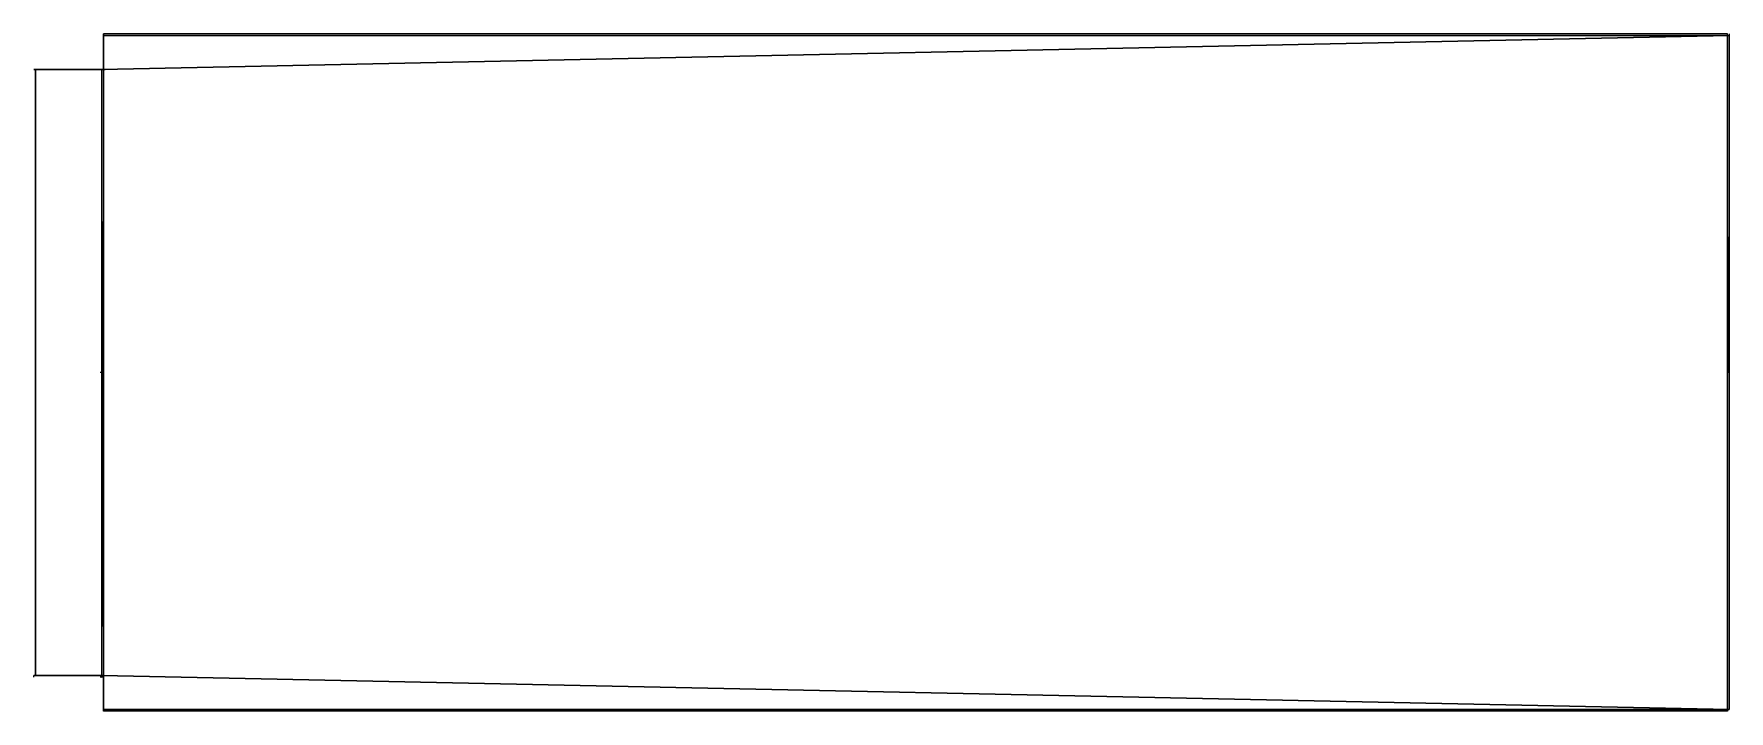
# Model space of a CAD drawing. Header units: inches. Extents: x 789 to 2039, y 411 to 911.
import ezdxf

# ---------------------------------------------------------------- set-up
doc = ezdxf.new("R2010")
doc.units = ezdxf.units.IN
doc.header["$MEASUREMENT"] = 0
for name, color, linetype in [('Capa1', 80, 'Continuous'), ('caños', 210, 'Continuous'), ('rollbar', 7, 'Continuous')]:
    doc.layers.add(name, color=color, linetype=linetype)

msp = doc.modelspace()

# ---------------------------------------------------------------- linework, layer by layer
at = {"layer": 'Capa1', "extrusion": (-1, 0, 0)}
for p, q in [((840.3, 884.9, 598.3), (841.6, 884.9, 598.3)), ((839, 661.2, 649.6), (837.8, 661.2, 649.6)), ((839, 436.2, 599.6), (837.8, 436.2, 599.6))]:
    msp.add_line(p, q, dxfattribs=at)
at = {"layer": 'caños', "extrusion": (0, -1, 0)}
for p, q in [((2039, 909.9, 598.3), (839, 884.9, 598.3)), ((839, 884.9, 599.6), (2039, 909.9, 599.6)), ((840.3, 911.2, 49.6), (840.3, 911.2, 50.9)), ((840.3, 911.2, 50.9), (840.3, 411.2, 50.9)), ((840.3, 411.2, 49.6), (840.3, 911.2, 49.6)), ((840.3, 911.2, 49.6), (840.3, 909.9, 49.6)), ((2037.8, 911.2, 598.3), (840.3, 911.2, 50.9)), ((840.3, 911.2, 50.9), (840.3, 909.9, 50.9)), ((840.3, 909.9, 49.6), (840.3, 909.9, 50.9)), ((2039, 909.9, 50.9), (840.3, 909.9, 50.9)), ((840.3, 909.9, 50.9), (840.3, 909.9, 49.6)), ((840.3, 909.9, 49.6), (2039, 909.9, 49.6)), ((840.3, 909.9, 50.9), (2037.8, 909.9, 598.3)), ((2037.8, 909.9, 598.3), (2037.8, 911.2, 598.3)), ((2039, 909.9, 49.6), (2037.8, 909.9, 49.6)), ((2037.8, 909.9, 49.6), (2037.8, 909.9, 50.9)), ((2037.8, 909.9, 50.9), (2037.8, 412.4, 50.9)), ((2037.8, 412.4, 49.6), (2037.8, 909.9, 49.6)), ((2039, 909.9, 598.3), (2037.8, 909.9, 598.3)), ((2039, 909.9, 50.9), (2037.8, 909.9, 50.9)), ((2037.8, 909.9, 50.9), (2037.8, 909.9, 598.3)), ((2037.8, 909.9, 598.3), (2039, 909.9, 598.3)), ((2037.8, 412.4, 598.3), (2037.8, 909.9, 598.3)), ((2037.8, 909.9, 598.3), (2039, 909.9, 598.3)), ((2039, 911.2, 49.6), (2039, 909.9, 49.6)), ((2039, 909.9, 599.6), (2039, 909.9, 598.3)), ((2039, 909.9, 49.6), (2039, 909.9, 50.9)), ((2039, 909.9, 598.3), (2039, 909.9, 50.9)), ((2039, 909.9, 598.3), (2039, 412.4, 598.3)), ((789, 884.9, 349.6), (790.3, 884.9, 349.6)), ((839, 884.9, 49.6), (789, 884.9, 349.6)), ((789, 884.9, 349.6), (839, 884.9, 598.3)), ((840.3, 884.9, 598.3), (790.3, 884.9, 349.6)), ((790.3, 884.9, 349.6), (840.3, 884.9, 49.6)), ((790.3, 884.9, 349.6), (790.3, 884.9, 350.9)), ((790.3, 884.9, 350.9), (790.3, 437.4, 350.9)), ((790.3, 437.4, 349.6), (790.3, 884.9, 349.6)), ((839, 884.9, 599.6), (839, 884.9, 598.3)), ((839, 884.9, 598.3), (839, 884.9, 599.6)), ((840.3, 884.9, 599.6), (839, 884.9, 599.6)), ((840.3, 884.9, 598.3), (839, 436.2, 599.6)), ((839, 884.9, 49.6), (840.3, 884.9, 49.6)), ((840.3, 884.9, 49.6), (839, 884.9, 49.6)), ((840.3, 884.9, 598.3), (840.3, 884.9, 599.6)), ((840.3, 437.4, 599.6), (840.3, 884.9, 599.6)), ((839, 661.2, 599.6), (840.3, 661.2, 599.6)), ((839, 661.2, 649.6), (840.3, 661.2, 649.6)), ((839, 661.2, 599.6), (839, 661.2, 649.6)), ((840.3, 661.2, 649.6), (840.3, 661.2, 599.6)), ((2039, 661.2, 49.6), (2037.8, 661.2, 49.6)), ((2039, 661.2, 999.6), (2037.8, 661.2, 999.6)), ((2037.8, 661.2, 999.6), (2037.8, 661.2, 49.6)), ((2039, 661.2, 49.6), (2039, 661.2, 999.6)), ((789, 436.2, 349.6), (789, 437.4, 349.6)), ((789, 437.4, 349.6), (790.3, 437.4, 349.6)), ((790.3, 437.4, 349.6), (789, 437.4, 349.6)), ((789, 437.4, 349.6), (839, 437.4, 598.3)), ((790.3, 437.4, 349.6), (789, 437.4, 349.6)), ((789, 437.4, 349.6), (839, 437.4, 49.6)), ((789, 436.2, 349.6), (789, 437.4, 349.6)), ((789, 437.4, 349.6), (790.3, 437.4, 349.6)), ((790.3, 437.4, 350.9), (789, 437.4, 350.9)), ((789, 437.4, 350.9), (789, 437.4, 349.6)), ((840.3, 437.4, 49.6), (790.3, 437.4, 349.6)), ((840.3, 437.4, 598.3), (790.3, 437.4, 349.6)), ((790.3, 437.4, 349.6), (790.3, 437.4, 350.9)), ((790.3, 437.4, 350.9), (790.3, 437.4, 349.6)), ((839, 436.2, 599.6), (839, 437.4, 599.6)), ((839, 437.4, 599.6), (839, 437.4, 598.3)), ((2039, 412.4, 598.3), (839, 437.4, 598.3)), ((839, 437.4, 599.6), (2039, 412.4, 599.6)), ((839, 437.4, 598.3), (840.3, 437.4, 598.3)), ((840.3, 437.4, 599.6), (839, 437.4, 599.6)), ((839, 436.2, 599.6), (840.3, 437.4, 599.6)), ((839, 436.2, 49.6), (839, 437.4, 49.6)), ((839, 437.4, 49.6), (840.3, 437.4, 49.6)), ((839, 437.4, 599.6), (840.3, 437.4, 599.6)), ((839, 437.4, 598.3), (840.3, 437.4, 598.3)), ((839, 437.4, 598.3), (840.3, 437.4, 598.3)), ((840.3, 437.4, 598.3), (840.3, 437.4, 599.6)), ((840.3, 411.2, 50.9), (840.3, 412.4, 50.9)), ((840.3, 412.4, 50.9), (840.3, 412.4, 49.6)), ((2039, 412.4, 50.9), (840.3, 412.4, 50.9)), ((840.3, 412.4, 50.9), (840.3, 412.4, 49.6)), ((840.3, 412.4, 49.6), (2039, 412.4, 49.6)), ((840.3, 411.2, 49.6), (840.3, 412.4, 49.6)), ((840.3, 412.4, 49.6), (840.3, 412.4, 50.9)), ((2037.8, 412.4, 598.3), (840.3, 412.4, 50.9)), ((840.3, 412.4, 50.9), (840.3, 411.2, 50.9)), ((840.3, 411.2, 49.6), (840.3, 411.2, 50.9)), ((840.3, 411.2, 50.9), (840.3, 411.2, 49.6)), ((2037.8, 411.2, 598.3), (840.3, 411.2, 50.9)), ((2039, 412.4, 50.9), (2037.8, 412.4, 50.9)), ((2037.8, 412.4, 50.9), (2037.8, 412.4, 49.6)), ((2037.8, 412.4, 49.6), (2039, 412.4, 49.6)), ((2037.8, 412.4, 50.9), (2037.8, 412.4, 49.6)), ((2039, 412.4, 598.3), (2037.8, 412.4, 598.3)), ((2039, 412.4, 49.6), (2037.8, 412.4, 49.6)), ((2037.8, 412.4, 598.3), (2039, 412.4, 598.3)), ((2037.8, 412.4, 50.9), (2037.8, 412.4, 598.3)), ((2039, 412.4, 598.3), (2037.8, 412.4, 598.3)), ((2037.8, 412.4, 598.3), (2037.8, 411.2, 598.3)), ((2039, 412.4, 599.6), (2039, 412.4, 598.3)), ((2039, 412.4, 49.6), (2039, 412.4, 50.9)), ((2039, 412.4, 598.3), (2039, 412.4, 50.9))]:
    msp.add_line(p, q, dxfattribs=at)
at = {"layer": 'caños', "extrusion": (-1, 0, 0)}
for p, q in [((839, 884.9, 599.6), (839, 436.2, 599.6)), ((840.3, 884.9, 598.3), (841.6, 884.9, 598.3)), ((840.3, 661.2, 649.6), (839, 661.2, 649.6)), ((840.3, 661.2, 649.6), (839, 661.2, 649.6)), ((840.3, 436.1, 599.6), (839, 436.2, 599.6))]:
    msp.add_line(p, q, dxfattribs=at)
at = {"layer": 'rollbar', "extrusion": (0, -1, 0)}
for q in [(2039, 761.2, 49.6), (2039, 561.2, 49.6)]:
    msp.add_line((2039, 661.2, 49.6), q, dxfattribs=at)
at = {"layer": 'rollbar', "extrusion": (1, 0, 0)}
for p, q in [((2039, 761.2, 49.6), (2039, 761.2, 899.6)), ((2039, 561.2, 49.6), (2039, 561.2, 899.6))]:
    msp.add_line(p, q, dxfattribs=at)
msp.add_arc((661.2, 899.6, 2039), 100, 0, 180, dxfattribs=at)

doc.saveas('drawing.dxf')
